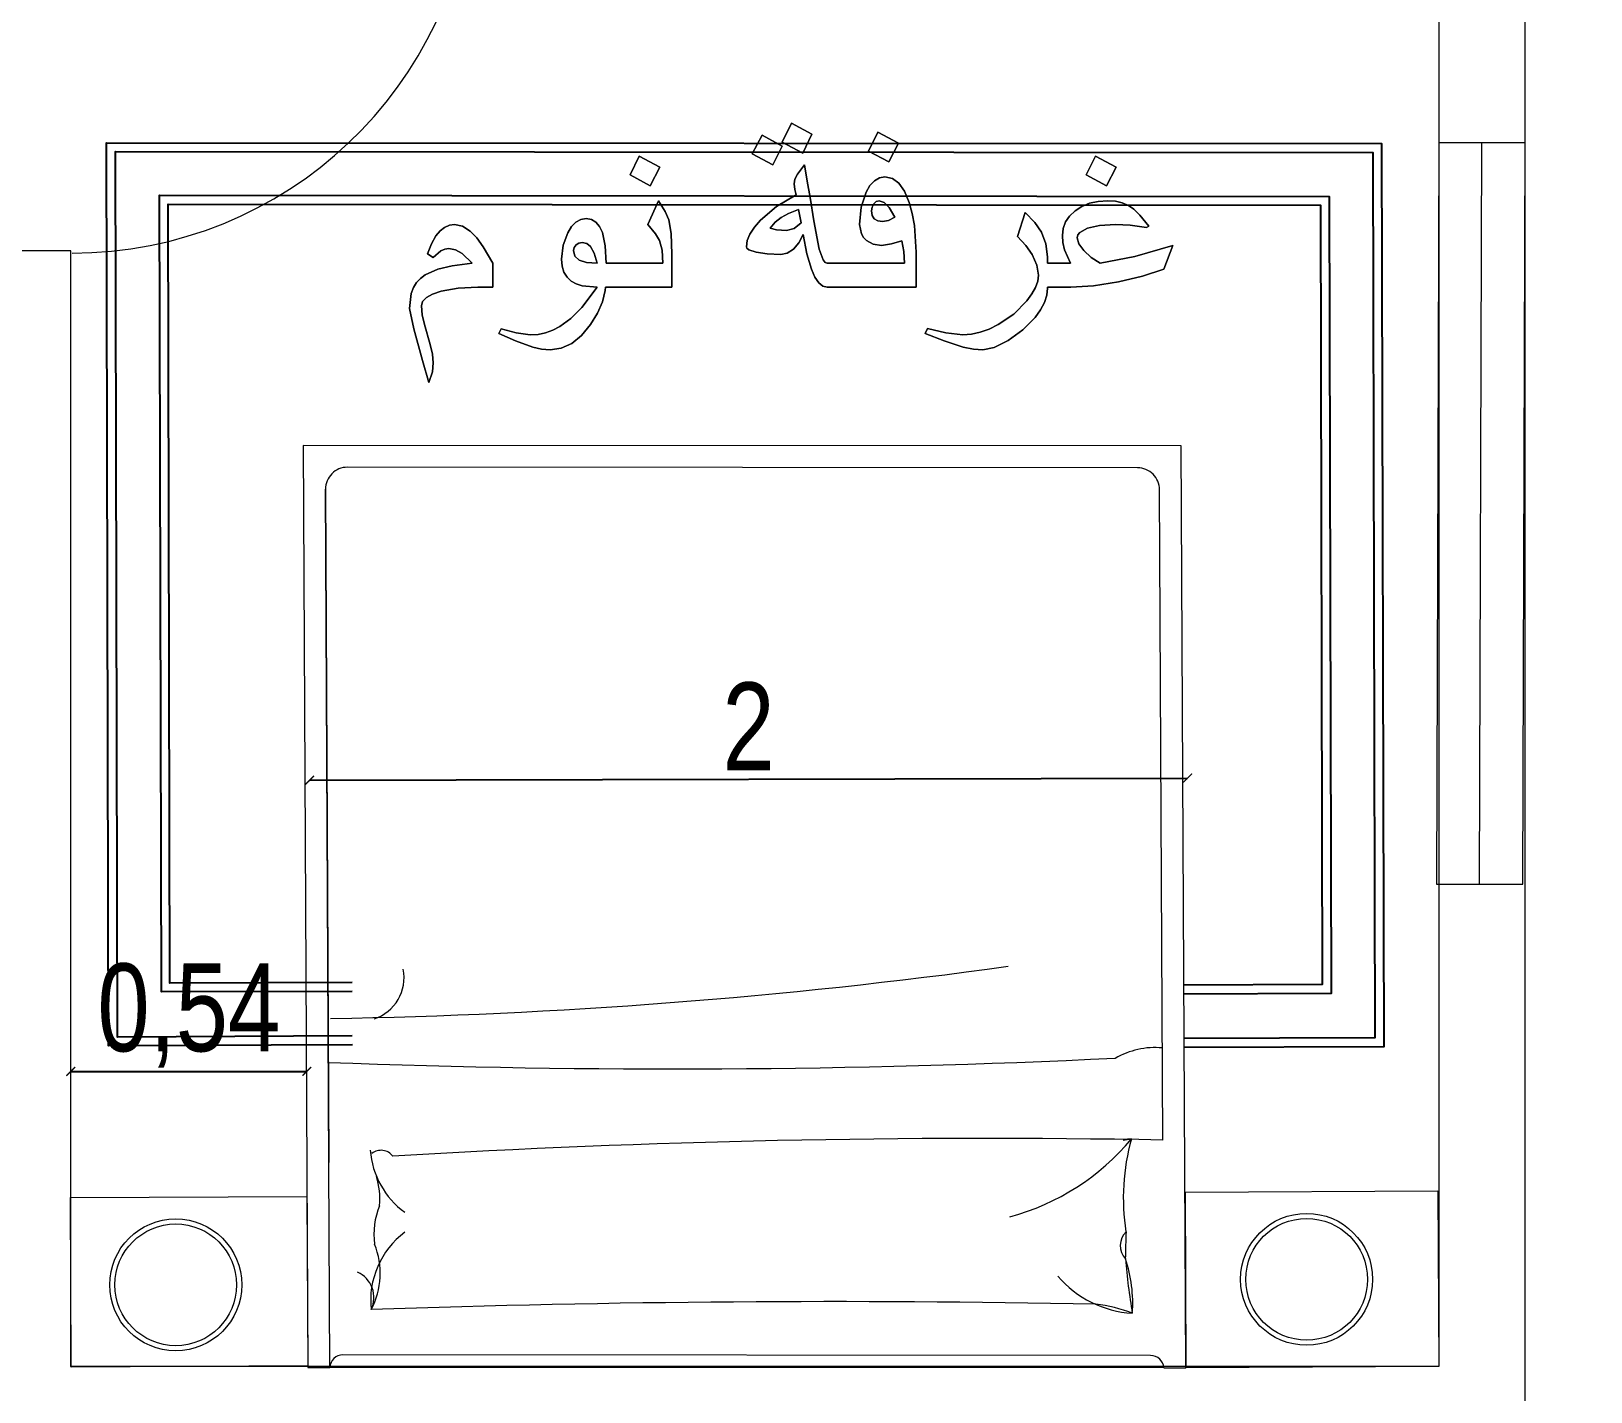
# Model space of a CAD drawing. Header units: inches. Extents: x -279 to 561, y -345 to 342.
# Drawn here: x -232.969 to -229.417, y -71.651 to -68.552 of the extents above; entities that cross this region are included whole.
import ezdxf

# ---------------------------------------------------------------- set-up
doc = ezdxf.new("R2010")
doc.units = ezdxf.units.IN
doc.header["$LTSCALE"] = 0.5
doc.header["$MEASUREMENT"] = 0
for name, color, linetype in [('0.dimins', 6, 'Continuous'), ('NFURN', 245, 'Continuous'), ('PDF2_A-DOOR', 7, 'Continuous'), ('PDF2_A-WALL', 7, 'Continuous'), ('PDF_A-WALL', 7, 'Continuous'), ('WAL', 7, 'Continuous')]:
    doc.layers.add(name, color=color, linetype=linetype)
doc.layers.add('es.writing', color=144, linetype='Continuous', lineweight=9)
doc.layers.add('reee', color=7, linetype='Continuous', lineweight=9, true_color=0x594d64)
doc.styles.add('ROM', font='AGENCYR.TTF', dxfattribs={"width": 0.8})
doc.dimstyles.new('Copy(9) of ISO-25', dxfattribs={"dimtxt": 0.2, "dimasz": 0.02, "dimexe": 0.05, "dimexo": 0.05, "dimgap": 0.02, "dimtad": 1, "dimtxsty": 'ROM', "dimblk": 'ARCHTICK', "dimcen": 0.03, "dimse1": 1, "dimse2": 1, "dimclrd": 248, "dimclrt": 248, "dimadec": 0, "dimazin": 0, "dimtfac": 1, "dimtmove": 0, "dimatfit": 3, "dimldrblk": 'DOT', "dimfxl": 1, "dimarcsym": 0})

# ---------------------------------------------------------------- blocks, each defined once
blk = doc.blocks.new('45654645')
at = {"layer": 'es.writing', "color": 250, "lineweight": 5}
for p, q in [((169.3953, 7.2432), (171.3953, 7.248)), ((169.3897, 5.3437), (169.3953, 7.2432)), ((169.4179, 5.3737), (169.4237, 7.2132)), ((169.3954, 7.1947), (169.3954, 7.1947))]:
    blk.add_line(p, q, dxfattribs=at)
at = {"layer": 'es.writing', "color": 251, "lineweight": 5}
blk.add_lwpolyline([(169.3897, 5.3437), (169.3898, 5.2937), (171.4898, 5.2988), (171.4952, 7.2983), (169.3952, 7.2932), (169.3953, 7.2432)], dxfattribs=at)
at = {"layer": 'es.writing', "color": 250, "lineweight": 5}
for points in [[(169.9085, 5.3449), (171.3897, 5.3485, 0.414214), (171.4396, 5.3986), (171.4454, 7.1981, 0.414214), (171.3953, 7.248), (169.8621, 7.2443)], [(170.1183, 5.3454, 0.158016), (170.0945, 5.4527, -0.021768), (170.0892, 7.2448, -0.039296)]]:
    blk.add_lwpolyline(points, format="xyb", dxfattribs=at)
for centre, radius, start, end in [((169.3936, 7.2131), 0.0301, 0.2117, 86.7092), ((183.0035, 7.4176), 12.8147, 180.79532, 187.72088), ((169.5543, 7.2058), 0.0635, 244.2131, 335.4877), ((169.547, 6.9554), 0.1943, 36.7102, 96.0291), ((139.2512, 6.1752), 30.2911, 358.71999, 1.84161), ((169.6098, 7.3045), 0.1767, 241.9128, 291.8374), ((169.698, 6.9739), 0.1681, 67.1561, 97.6759), ((169.9045, 6.9562), 0.1943, 94.4573, 143.568), ((169.8563, 7.1252), 0.0331, 306.2928, 38.5394), ((170.2824, 7.1701), 0.0982, 197.5764, 281.4777), ((169.7781, 7.3116), 0.1834, 265.3624, 286.3692), ((147.3334, 5.8033), 22.5797, 358.8367, 3.2884), ((170.2593, 5.8329), 0.5429, 194.9069, 230.1381), ((169.7584, 5.3986), 0.245, 130.558, 176.1262), ((169.2413, 5.5272), 0.2948, 337.657, 354.4061), ((169.6681, 5.3977), 0.0446, 44.6127, 132.3105), ((169.7761, 4.9394), 0.4956, 74.1635, 98.8462), ((171.6779, 5.6838), 1.7868, 187.9977, 188.6154), ((169.667, 5.3984), 0.245, 4.1521, 8.4808), ((169.5385, 5.7227), 0.3085, 265.444, 288.8333), ((169.7792, 3.8004), 1.6364, 94.949, 99.3283), ((169.598, 3.0694), 2.3618, 87.5297, 89.0268), ((169.3878, 5.3737), 0.0301, 273.5691, 0.0666)]:
    blk.add_arc(centre, radius, start, end, dxfattribs=at)
blk = doc.blocks.new('_ArchTick')
at = {"color": 0, "linetype": 'ByBlock', "const_width": 0.15}
blk.add_lwpolyline([(-0.5, -0.5), (0.5, 0.5)], dxfattribs=at)
blk = doc.blocks.new('*D100')
at = {"layer": '0.dimins', "color": 248, "lineweight": -2, "transparency": 16777216}
blk.add_line((-232.3347, -70.2579), (-230.3352, -70.2531), dxfattribs=at)
at = {"layer": 'Defpoints', "color": 0, "transparency": 16777216}
for p in [(-230.3352, -70.2531), (-232.334, -70.5456), (-230.3344, -70.5641)]:
    blk.add_point(p, dxfattribs=at)
at = {"layer": '0.dimins', "color": 248, "lineweight": -2, "transparency": 16777216, "xscale": 0.02, "yscale": 0.02, "zscale": 0.02}
for p, rotation in [((-232.3347, -70.2579), 180.1391476878145), ((-230.3352, -70.2531), 0.1391476878145193)]:
    blk.add_blockref('_ArchTick', p, dxfattribs=dict(at, rotation=rotation))
at = {"layer": '0.dimins', "color": 248, "transparency": 16777216, "insert": (-231.3352, -70.1355), "char_height": 0.2, "attachment_point": 5, "rotation": 0.1391, "style": 'ROM'}
blk.add_mtext('2', dxfattribs=at)
blk = doc.blocks.new('_DOT')
at = {"color": 0, "linetype": 'ByBlock'}
blk.add_line((-0.5, 0), (-1, 0), dxfattribs=at)
at = {"color": 0, "linetype": 'ByBlock', "const_width": 0.5}
blk.add_lwpolyline([(-0.25, 0, 1), (0.25, 0, 1)], format="xyb", close=True, dxfattribs=at)
blk = doc.blocks.new('*D297')
at = {"layer": 'Defpoints', "color": 0, "transparency": 16777216}
for p in [(-232.3411, -70.9212), (-232.8787, -71.1509), (-232.3411, -71.1483)]:
    blk.add_point(p, dxfattribs=at)
at = {"layer": 'WAL', "color": 248, "lineweight": -2, "transparency": 16777216}
blk.add_line((-232.8787, -70.9212), (-232.3411, -70.9212), dxfattribs=at)
at = {"layer": 'WAL', "color": 248, "lineweight": -2, "transparency": 16777216, "xscale": 0.02, "yscale": 0.02, "zscale": 0.02, "rotation": 180}
blk.add_blockref('_ArchTick', (-232.8787, -70.9212), dxfattribs=at)
at = {"layer": 'WAL', "color": 248, "lineweight": -2, "transparency": 16777216, "xscale": 0.02, "yscale": 0.02, "zscale": 0.02}
blk.add_blockref('_ArchTick', (-232.3411, -70.9212), dxfattribs=at)
at = {"layer": 'WAL', "color": 248, "transparency": 16777216, "insert": (-232.6099, -70.7941), "char_height": 0.2, "attachment_point": 5, "style": 'ROM'}
blk.add_mtext('0,54', dxfattribs=at)
blk = doc.blocks.new('ert')
at = {"layer": 'PDF_A-WALL', "lineweight": 9}
for p, q in [((-167.6435, -156.5099), (-167.7434, -156.5374)), ((-167.7434, -156.5374), (-167.6435, -156.5099)), ((-167.5792, -156.4959), (-167.6435, -156.5099)), ((-167.6435, -156.5099), (-167.5792, -156.4959)), ((-167.5318, -156.5014), (-167.5792, -156.4959)), ((-167.5792, -156.4959), (-167.5318, -156.5014)), ((-167.5128, -156.5082), (-167.5318, -156.5014)), ((-167.5318, -156.5014), (-167.5128, -156.5082)), ((-167.497, -156.5178), (-167.5128, -156.5082)), ((-167.5128, -156.5082), (-167.497, -156.5178)), ((-167.4836, -156.5303), (-167.497, -156.5178)), ((-167.497, -156.5178), (-167.4836, -156.5303)), ((-167.7434, -156.5374), (-167.8128, -156.5571)), ((-167.8128, -156.5571), (-167.7434, -156.5374)), ((-167.8128, -156.5571), (-167.7792, -156.5682)), ((-167.7792, -156.5682), (-167.8128, -156.5571)), ((-167.7792, -156.5682), (-167.7506, -156.5712)), ((-167.7506, -156.5712), (-167.7792, -156.5682)), ((-167.7506, -156.5712), (-167.7227, -156.5688)), ((-167.7227, -156.5688), (-167.7506, -156.5712)), ((-167.7227, -156.5688), (-167.6922, -156.5616)), ((-167.6922, -156.5616), (-167.7227, -156.5688)), ((-167.6922, -156.5616), (-167.6292, -156.5428)), ((-167.6292, -156.5428), (-167.6922, -156.5616)), ((-167.6292, -156.5428), (-167.5991, -156.5359)), ((-167.5991, -156.5359), (-167.6292, -156.5428)), ((-167.5991, -156.5359), (-167.5708, -156.5336)), ((-167.5708, -156.5336), (-167.5991, -156.5359)), ((-167.5708, -156.5336), (-167.5565, -156.5375)), ((-167.5565, -156.5375), (-167.5708, -156.5336)), ((-167.5565, -156.5375), (-167.544, -156.5492)), ((-167.544, -156.5492), (-167.5565, -156.5375)), ((-167.544, -156.5492), (-167.5332, -156.5688)), ((-167.5332, -156.5688), (-167.544, -156.5492)), ((-167.5332, -156.5688), (-167.5243, -156.5963)), ((-167.5243, -156.5963), (-167.5332, -156.5688)), ((-167.472, -156.5456), (-167.4836, -156.5303)), ((-167.4836, -156.5303), (-167.472, -156.5456)), ((-167.4545, -156.5852), (-167.472, -156.5456)), ((-167.472, -156.5456), (-167.4545, -156.5852)), ((-167.4064, -156.5524), (-167.4173, -156.5712)), ((-167.4173, -156.5712), (-167.4064, -156.5524)), ((-167.4173, -156.5712), (-167.3965, -156.5948)), ((-167.3965, -156.5948), (-167.4173, -156.5712)), ((-167.3741, -156.5651), (-167.4064, -156.5524)), ((-167.4064, -156.5524), (-167.3741, -156.5651)), ((-167.349, -156.5793), (-167.3741, -156.5651)), ((-167.3741, -156.5651), (-167.349, -156.5793)), ((-167.5243, -156.5963), (-167.5147, -156.65)), ((-167.5147, -156.65), (-167.5243, -156.5963)), ((-167.4445, -156.6303), (-167.4545, -156.5852)), ((-167.4545, -156.5852), (-167.4445, -156.6303)), ((-167.3965, -156.5948), (-167.3909, -156.6072)), ((-167.3909, -156.6072), (-167.3965, -156.5948)), ((-167.389, -156.6202), (-167.3931, -156.6413)), ((-167.3931, -156.6413), (-167.389, -156.6202)), ((-167.3909, -156.6072), (-167.389, -156.6202)), ((-167.389, -156.6202), (-167.3909, -156.6072)), ((-167.3336, -156.5924), (-167.349, -156.5793)), ((-167.349, -156.5793), (-167.3336, -156.5924)), ((-167.3225, -156.6066), (-167.3336, -156.5924)), ((-167.3336, -156.5924), (-167.3225, -156.6066)), ((-167.3159, -156.622), (-167.3225, -156.6066)), ((-167.3225, -156.6066), (-167.3159, -156.622)), ((-167.3137, -156.6385), (-167.3159, -156.622)), ((-167.3159, -156.622), (-167.3137, -156.6385)), ((-167.5147, -156.65), (-167.5115, -156.7121)), ((-167.5115, -156.7121), (-167.5147, -156.65)), ((-167.4361, -156.6937), (-167.4445, -156.6303)), ((-167.4445, -156.6303), (-167.4361, -156.6937)), ((-167.4052, -156.662), (-167.4361, -156.6937)), ((-167.4361, -156.6937), (-167.4052, -156.662)), ((-167.3931, -156.6413), (-167.4052, -156.662)), ((-167.4052, -156.662), (-167.3931, -156.6413)), ((-167.335, -156.6878), (-167.319, -156.6632)), ((-167.319, -156.6632), (-167.335, -156.6878)), ((-167.319, -156.6632), (-167.3137, -156.6385)), ((-167.3137, -156.6385), (-167.319, -156.6632)), ((-167.5115, -156.7121), (-167.5115, -156.7596)), ((-167.5115, -156.7596), (-167.5115, -156.7121)), ((-167.3842, -156.729), (-167.3561, -156.7082)), ((-167.3561, -156.7082), (-167.3842, -156.729)), ((-167.3561, -156.7082), (-167.335, -156.6878)), ((-167.335, -156.6878), (-167.3561, -156.7082)), ((-167.5115, -156.7596), (-167.4361, -156.7596)), ((-167.4361, -156.7596), (-167.5115, -156.7596)), ((-167.4361, -156.7596), (-167.3842, -156.729)), ((-167.3842, -156.729), (-167.4361, -156.7596)), ((-167.6574, -156.7784), (-167.6813, -156.8313)), ((-167.6813, -156.8313), (-167.6574, -156.7784)), ((-167.6429, -156.7853), (-167.6574, -156.7784)), ((-167.6574, -156.7784), (-167.6429, -156.7853)), ((-167.6555, -156.8329), (-167.6429, -156.7853)), ((-167.6429, -156.7853), (-167.6555, -156.8329)), ((-167.6813, -156.8313), (-167.7013, -156.8853)), ((-167.7013, -156.8853), (-167.6813, -156.8313)), ((-167.6622, -156.8776), (-167.6555, -156.8329)), ((-167.6555, -156.8329), (-167.6622, -156.8776)), ((-167.7073, -156.9133), (-167.7092, -156.9404)), ((-167.7092, -156.9404), (-167.7073, -156.9133)), ((-167.7013, -156.8853), (-167.7073, -156.9133)), ((-167.7073, -156.9133), (-167.7013, -156.8853)), ((-167.6605, -156.9019), (-167.6622, -156.8776)), ((-167.6622, -156.8776), (-167.6605, -156.9019)), ((-167.6556, -156.9256), (-167.6605, -156.9019)), ((-167.6605, -156.9019), (-167.6556, -156.9256)), ((-167.7092, -156.9404), (-167.7043, -156.9755)), ((-167.7043, -156.9755), (-167.7092, -156.9404)), ((-167.6474, -156.9487), (-167.6556, -156.9256)), ((-167.6556, -156.9256), (-167.6474, -156.9487)), ((-167.636, -156.9711), (-167.6474, -156.9487)), ((-167.6474, -156.9487), (-167.636, -156.9711)), ((-167.7043, -156.9755), (-167.6893, -157.0084)), ((-167.6893, -157.0084), (-167.7043, -156.9755)), ((-167.6893, -157.0084), (-167.6644, -157.0392)), ((-167.6644, -157.0392), (-167.6893, -157.0084)), ((-167.6107, -157.0055), (-167.636, -156.9711)), ((-167.636, -156.9711), (-167.6107, -157.0055)), ((-167.5761, -157.0399), (-167.6107, -157.0055)), ((-167.6107, -157.0055), (-167.5761, -157.0399)), ((-167.4928, -157.0071), (-167.501, -157.0224)), ((-167.501, -157.0224), (-167.4928, -157.0071)), ((-167.4804, -156.9936), (-167.4928, -157.0071)), ((-167.4928, -157.0071), (-167.4804, -156.9936)), ((-167.4646, -156.9839), (-167.4804, -156.9936)), ((-167.4804, -156.9936), (-167.4646, -156.9839)), ((-167.4453, -156.9781), (-167.4646, -156.9839)), ((-167.4646, -156.9839), (-167.4453, -156.9781)), ((-167.4226, -156.9762), (-167.4453, -156.9781)), ((-167.4453, -156.9781), (-167.4226, -156.9762)), ((-167.426, -157.0315), (-167.4134, -157.0183)), ((-167.4134, -157.0183), (-167.426, -157.0315)), ((-167.3793, -156.9811), (-167.4226, -156.9762)), ((-167.4226, -156.9762), (-167.3793, -156.9811)), ((-167.4134, -157.0183), (-167.3961, -157.0139)), ((-167.3961, -157.0139), (-167.4134, -157.0183)), ((-167.3961, -157.0139), (-167.3859, -157.0159)), ((-167.3859, -157.0159), (-167.3961, -157.0139)), ((-167.3859, -157.0159), (-167.3776, -157.0221)), ((-167.3776, -157.0221), (-167.3859, -157.0159)), ((-167.3393, -156.9959), (-167.3793, -156.9811)), ((-167.3793, -156.9811), (-167.3393, -156.9959)), ((-167.3199, -157.0081), (-167.3393, -156.9959)), ((-167.3393, -156.9959), (-167.3199, -157.0081)), ((-167.306, -157.0219), (-167.3199, -157.0081)), ((-167.3199, -157.0081), (-167.306, -157.0219)), ((-167.6644, -157.0392), (-167.6295, -157.0679)), ((-167.6295, -157.0679), (-167.6644, -157.0392)), ((-167.6295, -157.0679), (-167.5937, -157.0896)), ((-167.5937, -157.0896), (-167.6295, -157.0679)), ((-167.5115, -157.0892), (-167.5761, -157.0399)), ((-167.5761, -157.0399), (-167.5115, -157.0892)), ((-167.5068, -157.0412), (-167.5115, -157.0892)), ((-167.5115, -157.0892), (-167.5068, -157.0412)), ((-167.501, -157.0224), (-167.5068, -157.0412)), ((-167.5068, -157.0412), (-167.501, -157.0224)), ((-167.4361, -157.0892), (-167.4336, -157.0548)), ((-167.4336, -157.0548), (-167.4361, -157.0892)), ((-167.4336, -157.0548), (-167.426, -157.0315)), ((-167.426, -157.0315), (-167.4336, -157.0548)), ((-167.383, -157.068), (-167.4036, -157.0795)), ((-167.4036, -157.0795), (-167.383, -157.068)), ((-167.3734, -157.056), (-167.383, -157.068)), ((-167.383, -157.068), (-167.3734, -157.056)), ((-167.3776, -157.0221), (-167.372, -157.0311)), ((-167.372, -157.0311), (-167.3776, -157.0221)), ((-167.3702, -157.0415), (-167.3734, -157.056)), ((-167.3734, -157.056), (-167.3702, -157.0415)), ((-167.372, -157.0311), (-167.3702, -157.0415)), ((-167.3702, -157.0415), (-167.372, -157.0311)), ((-167.2976, -157.0372), (-167.306, -157.0219)), ((-167.306, -157.0219), (-167.2976, -157.0372)), ((-167.2949, -157.054), (-167.2976, -157.0372)), ((-167.2976, -157.0372), (-167.2949, -157.054)), ((-167.2976, -157.0706), (-167.2949, -157.054)), ((-167.2949, -157.054), (-167.2976, -157.0706)), ((-167.5937, -157.0896), (-167.5577, -157.1051)), ((-167.5577, -157.1051), (-167.5937, -157.0896)), ((-167.5577, -157.1051), (-167.5217, -157.1144)), ((-167.5217, -157.1144), (-167.5577, -157.1051)), ((-167.5217, -157.1144), (-167.5115, -157.1153)), ((-167.5115, -157.1153), (-167.5217, -157.1144)), ((-167.5115, -157.1153), (-167.5115, -157.3247)), ((-167.5115, -157.3247), (-167.5115, -157.1153)), ((-167.4036, -157.0795), (-167.4361, -157.0892)), ((-167.4361, -157.0892), (-167.4036, -157.0795)), ((-167.4361, -157.1175), (-167.3806, -157.1144)), ((-167.3806, -157.1144), (-167.4361, -157.1175)), ((-167.4361, -157.2964), (-167.4361, -157.1175)), ((-167.4361, -157.1175), (-167.4361, -157.2964)), ((-167.3806, -157.1144), (-167.3392, -157.1053)), ((-167.3392, -157.1053), (-167.3806, -157.1144)), ((-167.3392, -157.1053), (-167.3198, -157.0962)), ((-167.3198, -157.0962), (-167.3392, -157.1053)), ((-167.3198, -157.0962), (-167.3059, -157.0847)), ((-167.3059, -157.0847), (-167.3198, -157.0962)), ((-167.3059, -157.0847), (-167.2976, -157.0706)), ((-167.2976, -157.0706), (-167.3059, -157.0847)), ((-167.1568, -157.1928), (-167.1913, -157.2564)), ((-167.1913, -157.2564), (-167.1568, -157.1928)), ((-167.0971, -157.2218), (-167.1568, -157.1928)), ((-167.1568, -157.1928), (-167.0971, -157.2218)), ((-167.3137, -157.2493), (-167.3425, -157.2729)), ((-167.3425, -157.2729), (-167.3137, -157.2493)), ((-167.2384, -157.2823), (-167.3137, -157.2493)), ((-167.3137, -157.2493), (-167.2384, -157.2823)), ((-167.1913, -157.2564), (-167.132, -157.287)), ((-167.132, -157.287), (-167.1913, -157.2564)), ((-167.132, -157.287), (-167.0971, -157.2218)), ((-167.0971, -157.2218), (-167.132, -157.287)), ((-167.3942, -157.2937), (-167.4361, -157.2964)), ((-167.4361, -157.2964), (-167.3942, -157.2937)), ((-167.3636, -157.2857), (-167.3942, -157.2937)), ((-167.3942, -157.2937), (-167.3636, -157.2857)), ((-167.3425, -157.2729), (-167.3636, -157.2857)), ((-167.3636, -157.2857), (-167.3425, -157.2729)), ((-167.2988, -157.315), (-167.2728, -157.3035)), ((-167.2728, -157.3035), (-167.2988, -157.315)), ((-167.2728, -157.3035), (-167.2384, -157.2823)), ((-167.2384, -157.2823), (-167.2728, -157.3035)), ((-167.5115, -157.3247), (-167.4076, -157.3247)), ((-167.4076, -157.3247), (-167.5115, -157.3247)), ((-167.4076, -157.3247), (-167.3424, -157.3222)), ((-167.3424, -157.3222), (-167.4076, -157.3247)), ((-167.3424, -157.3222), (-167.2988, -157.315)), ((-167.2988, -157.315), (-167.3424, -157.3222)), ((-167.3837, -157.5601), (-167.3887, -157.5621)), ((-167.3887, -157.5621), (-167.3837, -157.5601)), ((-167.3643, -157.5629), (-167.3837, -157.5601)), ((-167.3837, -157.5601), (-167.3643, -157.5629)), ((-167.401, -157.5912), (-167.4062, -157.6263)), ((-167.4062, -157.6263), (-167.401, -157.5912)), ((-167.3933, -157.5679), (-167.401, -157.5912)), ((-167.401, -157.5912), (-167.3933, -157.5679)), ((-167.3887, -157.5621), (-167.3933, -157.5679)), ((-167.3933, -157.5679), (-167.3887, -157.5621)), ((-167.3438, -157.5713), (-167.3643, -157.5629)), ((-167.3643, -157.5629), (-167.3438, -157.5713)), ((-167.3223, -157.5854), (-167.3438, -157.5713)), ((-167.3438, -157.5713), (-167.3223, -157.5854)), ((-167.2998, -157.6051), (-167.3223, -157.5854)), ((-167.3223, -157.5854), (-167.2998, -157.6051)), ((-167.2567, -157.6557), (-167.2998, -157.6051)), ((-167.2998, -157.6051), (-167.2567, -157.6557)), ((-167.0903, -157.5789), (-167.1253, -157.6437)), ((-167.1253, -157.6437), (-167.0903, -157.5789)), ((-167.0312, -157.6096), (-167.0903, -157.5789)), ((-167.0903, -157.5789), (-167.0312, -157.6096)), ((-167.0665, -157.6731), (-167.0312, -157.6096)), ((-167.0312, -157.6096), (-167.0665, -157.6731)), ((-167.4062, -157.6263), (-167.4079, -157.6691)), ((-167.4079, -157.6691), (-167.4062, -157.6263)), ((-167.3325, -157.6871), (-167.3306, -157.6555)), ((-167.3306, -157.6555), (-167.3325, -157.6871)), ((-167.3306, -157.6555), (-167.3253, -157.6355)), ((-167.3253, -157.6355), (-167.3306, -157.6555)), ((-167.3253, -157.6355), (-167.3063, -157.6509)), ((-167.3063, -157.6509), (-167.3253, -157.6355)), ((-167.3063, -157.6509), (-167.2914, -157.6696)), ((-167.2914, -157.6696), (-167.3063, -157.6509)), ((-167.2195, -157.7176), (-167.2567, -157.6557)), ((-167.2567, -157.6557), (-167.2195, -157.7176)), ((-167.1253, -157.6437), (-167.0665, -157.6731)), ((-167.0665, -157.6731), (-167.1253, -157.6437)), ((-167.4079, -157.6691), (-167.4038, -157.6894)), ((-167.4038, -157.6894), (-167.4079, -157.6691)), ((-167.4038, -157.6894), (-167.3915, -157.7087)), ((-167.3915, -157.7087), (-167.4038, -157.6894)), ((-167.3915, -157.7087), (-167.3717, -157.7258)), ((-167.3717, -157.7258), (-167.3915, -157.7087)), ((-167.3265, -157.711), (-167.3325, -157.6871)), ((-167.3325, -157.6871), (-167.3265, -157.711)), ((-167.2914, -157.6696), (-167.2788, -157.6936)), ((-167.2788, -157.6936), (-167.2914, -157.6696)), ((-167.2788, -157.6936), (-167.2666, -157.7252)), ((-167.2666, -157.7252), (-167.2788, -157.6936)), ((-167.0531, -157.6731), (-167.0877, -157.738)), ((-167.0877, -157.738), (-167.0531, -157.6731)), ((-166.9935, -157.7031), (-167.0531, -157.6731)), ((-167.0531, -157.6731), (-166.9935, -157.7031)), ((-167.0281, -157.7673), (-166.9935, -157.7031)), ((-166.9935, -157.7031), (-167.0281, -157.7673)), ((-167.4061, -157.7509), (-167.4547, -157.7654)), ((-167.4547, -157.7654), (-167.4061, -157.7509)), ((-167.3453, -157.7396), (-167.4061, -157.7509)), ((-167.4061, -157.7509), (-167.3453, -157.7396)), ((-167.3717, -157.7258), (-167.3453, -157.7396)), ((-167.3453, -157.7396), (-167.3717, -157.7258)), ((-167.3084, -157.7337), (-167.3265, -157.711)), ((-167.3265, -157.711), (-167.3084, -157.7337)), ((-167.2666, -157.7252), (-167.3084, -157.7337)), ((-167.3084, -157.7337), (-167.2666, -157.7252)), ((-167.2281, -157.7613), (-167.1767, -157.7517)), ((-167.1767, -157.7517), (-167.2281, -157.7613)), ((-167.2024, -157.7137), (-167.2195, -157.7176)), ((-167.2195, -157.7176), (-167.2024, -157.7137)), ((-167.1851, -157.7108), (-167.2024, -157.7137)), ((-167.2024, -157.7137), (-167.1851, -157.7108)), ((-167.1704, -157.7134), (-167.1851, -157.7108)), ((-167.1851, -157.7108), (-167.1704, -157.7134)), ((-167.1767, -157.7517), (-167.1253, -157.7438)), ((-167.1253, -157.7438), (-167.1767, -157.7517)), ((-167.154, -157.7212), (-167.1704, -157.7134)), ((-167.1704, -157.7134), (-167.154, -157.7212)), ((-167.1253, -157.7438), (-167.154, -157.7212)), ((-167.154, -157.7212), (-167.1253, -157.7438)), ((-167.0877, -157.738), (-167.0281, -157.7673)), ((-167.0281, -157.7673), (-167.0877, -157.738)), ((-167.5079, -157.8013), (-167.5115, -157.815)), ((-167.5115, -157.815), (-167.5079, -157.8013)), ((-167.4973, -157.7885), (-167.5079, -157.8013)), ((-167.5079, -157.8013), (-167.4973, -157.7885)), ((-167.4795, -157.7765), (-167.4973, -157.7885)), ((-167.4973, -157.7885), (-167.4795, -157.7765)), ((-167.4547, -157.7654), (-167.4795, -157.7765)), ((-167.4795, -157.7765), (-167.4547, -157.7654)), ((-167.4333, -157.8089), (-167.425, -157.8027)), ((-167.425, -157.8027), (-167.4333, -157.8089)), ((-167.425, -157.8027), (-167.3915, -157.7904)), ((-167.3915, -157.7904), (-167.425, -157.8027)), ((-167.3915, -157.7904), (-167.3018, -157.7729)), ((-167.3018, -157.7729), (-167.3915, -157.7904)), ((-167.3018, -157.7729), (-167.2281, -157.7613)), ((-167.2281, -157.7613), (-167.3018, -157.7729)), ((-167.5115, -157.815), (-167.5115, -157.8426)), ((-167.5115, -157.8426), (-167.5115, -157.815)), ((-167.5115, -157.8426), (-167.5115, -157.8709)), ((-167.5115, -157.8709), (-167.5115, -157.8426)), ((-167.4361, -157.8153), (-167.4333, -157.8089)), ((-167.4333, -157.8089), (-167.4361, -157.8153)), ((-167.4361, -157.8426), (-167.4361, -157.8153)), ((-167.4361, -157.8153), (-167.4361, -157.8426)), ((-167.4361, -157.8709), (-167.4361, -157.8426)), ((-167.4361, -157.8426), (-167.4361, -157.8709)), ((-167.5115, -157.8709), (-167.5115, -158.0969)), ((-167.5115, -158.0969), (-167.5115, -157.8709)), ((-167.4361, -158.0593), (-167.4361, -157.8709)), ((-167.4361, -157.8709), (-167.4361, -158.0593)), ((-167.3642, -157.9392), (-167.3758, -157.9603)), ((-167.3758, -157.9603), (-167.3642, -157.9392)), ((-167.3544, -157.9299), (-167.3642, -157.9392)), ((-167.3642, -157.9392), (-167.3544, -157.9299)), ((-167.3426, -157.9233), (-167.3544, -157.9299)), ((-167.3544, -157.9299), (-167.3426, -157.9233)), ((-167.3134, -157.918), (-167.3426, -157.9233)), ((-167.3426, -157.9233), (-167.3134, -157.918)), ((-167.2588, -157.9231), (-167.3134, -157.918)), ((-167.3134, -157.918), (-167.2588, -157.9231)), ((-167.2116, -157.9383), (-167.2588, -157.9231)), ((-167.2588, -157.9231), (-167.2116, -157.9383)), ((-167.1903, -157.9506), (-167.2116, -157.9383)), ((-167.2116, -157.9383), (-167.1903, -157.9506)), ((-167.1751, -157.9647), (-167.1903, -157.9506)), ((-167.1903, -157.9506), (-167.1751, -157.9647)), ((-167.0815, -157.9462), (-167.1159, -158.0098)), ((-167.1159, -158.0098), (-167.0815, -157.9462)), ((-167.0217, -157.9752), (-167.0815, -157.9462)), ((-167.0815, -157.9462), (-167.0217, -157.9752)), ((-167.3758, -157.9603), (-167.3796, -157.9867)), ((-167.3796, -157.9867), (-167.3758, -157.9603)), ((-167.3796, -157.9867), (-167.3746, -158.0191)), ((-167.3746, -158.0191), (-167.3796, -157.9867)), ((-167.3043, -157.9901), (-167.3022, -157.975)), ((-167.3022, -157.975), (-167.3043, -157.9901)), ((-167.3005, -158.0092), (-167.3043, -157.9901)), ((-167.3043, -157.9901), (-167.3005, -158.0092)), ((-167.3022, -157.975), (-167.2958, -157.9643)), ((-167.2958, -157.9643), (-167.3022, -157.975)), ((-167.2958, -157.9643), (-167.2852, -157.9578)), ((-167.2852, -157.9578), (-167.2958, -157.9643)), ((-167.2852, -157.9578), (-167.2704, -157.9557)), ((-167.2704, -157.9557), (-167.2852, -157.9578)), ((-167.2704, -157.9557), (-167.2582, -157.9574)), ((-167.2582, -157.9574), (-167.2704, -157.9557)), ((-167.2436, -157.9952), (-167.2595, -158.0111)), ((-167.2595, -158.0111), (-167.2436, -157.9952)), ((-167.2582, -157.9574), (-167.2478, -157.9625)), ((-167.2478, -157.9625), (-167.2582, -157.9574)), ((-167.2478, -157.9625), (-167.2407, -157.9703)), ((-167.2407, -157.9703), (-167.2478, -157.9625)), ((-167.2384, -157.9799), (-167.2436, -157.9952)), ((-167.2436, -157.9952), (-167.2384, -157.9799)), ((-167.2407, -157.9703), (-167.2384, -157.9799)), ((-167.2384, -157.9799), (-167.2407, -157.9703)), ((-167.166, -157.9804), (-167.1751, -157.9647)), ((-167.1751, -157.9647), (-167.166, -157.9804)), ((-167.1681, -158.0213), (-167.163, -157.9979)), ((-167.163, -157.9979), (-167.1681, -158.0213)), ((-167.163, -157.9979), (-167.166, -157.9804)), ((-167.166, -157.9804), (-167.163, -157.9979)), ((-167.0566, -158.0404), (-167.0217, -157.9752)), ((-167.0217, -157.9752), (-167.0566, -158.0404)), ((-167.3648, -158.051), (-167.3993, -158.0572)), ((-167.3993, -158.0572), (-167.3648, -158.051)), ((-167.3746, -158.0191), (-167.3648, -158.051)), ((-167.3648, -158.051), (-167.3746, -158.0191)), ((-167.2903, -158.0288), (-167.3005, -158.0092)), ((-167.3005, -158.0092), (-167.2903, -158.0288)), ((-167.2595, -158.0111), (-167.2903, -158.0288)), ((-167.2903, -158.0288), (-167.2595, -158.0111)), ((-167.2085, -158.0597), (-167.1832, -158.0419)), ((-167.1832, -158.0419), (-167.2085, -158.0597)), ((-167.1832, -158.0419), (-167.1681, -158.0213)), ((-167.1681, -158.0213), (-167.1832, -158.0419)), ((-167.1159, -158.0098), (-167.0566, -158.0404)), ((-167.0566, -158.0404), (-167.1159, -158.0098)), ((-167.5115, -158.0969), (-167.4012, -158.0969)), ((-167.4012, -158.0969), (-167.5115, -158.0969)), ((-167.3993, -158.0572), (-167.4361, -158.0593)), ((-167.4361, -158.0593), (-167.3993, -158.0572)), ((-167.4012, -158.0969), (-167.3167, -158.0913)), ((-167.3167, -158.0913), (-167.4012, -158.0969)), ((-167.3167, -158.0913), (-167.2789, -158.0843)), ((-167.2789, -158.0843), (-167.3167, -158.0913)), ((-167.2789, -158.0843), (-167.2439, -158.0746)), ((-167.2439, -158.0746), (-167.2789, -158.0843)), ((-167.2439, -158.0746), (-167.2085, -158.0597)), ((-167.2085, -158.0597), (-167.2439, -158.0746)), ((-167.6574, -158.1252), (-167.6805, -158.1848)), ((-167.6805, -158.1848), (-167.6574, -158.1252)), ((-167.6418, -158.1321), (-167.6574, -158.1252)), ((-167.6574, -158.1252), (-167.6418, -158.1321)), ((-167.6553, -158.1897), (-167.6418, -158.1321)), ((-167.6418, -158.1321), (-167.6553, -158.1897)), ((-167.6805, -158.1848), (-167.7007, -158.2455)), ((-167.7007, -158.2455), (-167.6805, -158.1848)), ((-167.6622, -158.2439), (-167.6553, -158.1897)), ((-167.6553, -158.1897), (-167.6622, -158.2439)), ((-167.7007, -158.2455), (-167.7071, -158.2778)), ((-167.7071, -158.2778), (-167.7007, -158.2455)), ((-167.6601, -158.271), (-167.6622, -158.2439)), ((-167.6622, -158.2439), (-167.6601, -158.271)), ((-167.7071, -158.2778), (-167.7092, -158.3076)), ((-167.7092, -158.3076), (-167.7071, -158.2778)), ((-167.6541, -158.2987), (-167.6601, -158.271)), ((-167.6601, -158.271), (-167.6541, -158.2987)), ((-167.6439, -158.3269), (-167.6541, -158.2987)), ((-167.6541, -158.2987), (-167.6439, -158.3269)), ((-167.7092, -158.3076), (-167.7019, -158.3431)), ((-167.7019, -158.3431), (-167.7092, -158.3076)), ((-167.7019, -158.3431), (-167.68, -158.3871)), ((-167.68, -158.3871), (-167.7019, -158.3431)), ((-167.6298, -158.3558), (-167.6439, -158.3269)), ((-167.6439, -158.3269), (-167.6298, -158.3558)), ((-167.68, -158.3871), (-167.6466, -158.4338)), ((-167.6466, -158.4338), (-167.68, -158.3871)), ((-167.5963, -158.4046), (-167.6298, -158.3558)), ((-167.6298, -158.3558), (-167.5963, -158.4046)), ((-167.6466, -158.4338), (-167.6073, -158.4722)), ((-167.6073, -158.4722), (-167.6466, -158.4338)), ((-167.555, -158.4457), (-167.5963, -158.4046)), ((-167.5963, -158.4046), (-167.555, -158.4457)), ((-167.533, -158.4621), (-167.555, -158.4457)), ((-167.555, -158.4457), (-167.533, -158.4621)), ((-167.3801, -158.4433), (-167.4082, -158.4629)), ((-167.4082, -158.4629), (-167.3801, -158.4433)), ((-167.3514, -158.4171), (-167.3801, -158.4433)), ((-167.3801, -158.4433), (-167.3514, -158.4171)), ((-167.276, -158.4407), (-167.3514, -158.4171)), ((-167.3514, -158.4171), (-167.276, -158.4407)), ((-167.3069, -158.4712), (-167.276, -158.4407)), ((-167.276, -158.4407), (-167.3069, -158.4712)), ((-167.6073, -158.4722), (-167.5835, -158.4893)), ((-167.5835, -158.4893), (-167.6073, -158.4722)), ((-167.5835, -158.4893), (-167.5601, -158.5015)), ((-167.5601, -158.5015), (-167.5835, -158.4893)), ((-167.5121, -158.4737), (-167.533, -158.4621)), ((-167.533, -158.4621), (-167.5121, -158.4737)), ((-167.4923, -158.4807), (-167.5121, -158.4737)), ((-167.5121, -158.4737), (-167.4923, -158.4807)), ((-167.4736, -158.4831), (-167.4923, -158.4807)), ((-167.4923, -158.4807), (-167.4736, -158.4831)), ((-167.4417, -158.478), (-167.4736, -158.4831)), ((-167.4736, -158.4831), (-167.4417, -158.478)), ((-167.4082, -158.4629), (-167.4417, -158.478)), ((-167.4417, -158.478), (-167.4082, -158.4629)), ((-167.3748, -158.5066), (-167.3378, -158.4925)), ((-167.3378, -158.4925), (-167.3748, -158.5066)), ((-167.3378, -158.4925), (-167.3069, -158.4712)), ((-167.3069, -158.4712), (-167.3378, -158.4925)), ((-167.5601, -158.5015), (-167.5371, -158.5089)), ((-167.5371, -158.5089), (-167.5601, -158.5015)), ((-167.5371, -158.5089), (-167.5146, -158.5113)), ((-167.5146, -158.5113), (-167.5371, -158.5089)), ((-167.5146, -158.5113), (-167.5115, -158.5113)), ((-167.5115, -158.5113), (-167.5146, -158.5113)), ((-167.5115, -158.5113), (-167.5115, -158.5852)), ((-167.5115, -158.5852), (-167.5115, -158.5113)), ((-167.4361, -158.5843), (-167.4361, -158.5113)), ((-167.4361, -158.5113), (-167.4158, -158.5113)), ((-167.4158, -158.5113), (-167.4361, -158.5113)), ((-167.4361, -158.5113), (-167.4361, -158.5843)), ((-167.4158, -158.5113), (-167.3748, -158.5066)), ((-167.3748, -158.5066), (-167.4158, -158.5113)), ((-167.5115, -158.5852), (-167.5074, -158.657)), ((-167.5074, -158.657), (-167.5115, -158.5852)), ((-167.394, -158.5655), (-167.4361, -158.5843)), ((-167.4361, -158.5843), (-167.394, -158.5655)), ((-167.3708, -158.5602), (-167.394, -158.5655)), ((-167.394, -158.5655), (-167.3708, -158.5602)), ((-167.3483, -158.5584), (-167.3708, -158.5602)), ((-167.3708, -158.5602), (-167.3483, -158.5584)), ((-167.3259, -158.5609), (-167.3483, -158.5584)), ((-167.3483, -158.5584), (-167.3259, -158.5609)), ((-167.3054, -158.5684), (-167.3259, -158.5609)), ((-167.3259, -158.5609), (-167.3054, -158.5684)), ((-167.2867, -158.581), (-167.3054, -158.5684)), ((-167.3054, -158.5684), (-167.2867, -158.581)), ((-167.27, -158.5986), (-167.2867, -158.581)), ((-167.2867, -158.581), (-167.27, -158.5986)), ((-167.4173, -158.649), (-167.396, -158.6258)), ((-167.396, -158.6258), (-167.4173, -158.649)), ((-167.396, -158.6258), (-167.3745, -158.6106)), ((-167.3745, -158.6106), (-167.396, -158.6258)), ((-167.3745, -158.6106), (-167.3552, -158.6055)), ((-167.3552, -158.6055), (-167.3745, -158.6106)), ((-167.3552, -158.6055), (-167.3463, -158.6075)), ((-167.3463, -158.6075), (-167.3552, -158.6055)), ((-167.3463, -158.6075), (-167.3383, -158.6135)), ((-167.3383, -158.6135), (-167.3463, -158.6075)), ((-167.3383, -158.6135), (-167.3251, -158.6376)), ((-167.3251, -158.6376), (-167.3383, -158.6135)), ((-167.3251, -158.6376), (-167.3165, -158.6759)), ((-167.3165, -158.6759), (-167.3251, -158.6376)), ((-167.2561, -158.6201), (-167.27, -158.5986)), ((-167.27, -158.5986), (-167.2561, -158.6201)), ((-167.2463, -158.6445), (-167.2561, -158.6201)), ((-167.2561, -158.6201), (-167.2463, -158.6445)), ((-167.2403, -158.6717), (-167.2463, -158.6445)), ((-167.2463, -158.6445), (-167.2403, -158.6717)), ((-167.1568, -158.6337), (-167.1913, -158.6973)), ((-167.1913, -158.6973), (-167.1568, -158.6337)), ((-167.0971, -158.6627), (-167.1568, -158.6337)), ((-167.1568, -158.6337), (-167.0971, -158.6627)), ((-167.5074, -158.657), (-167.4951, -158.7352)), ((-167.4951, -158.7352), (-167.5074, -158.657)), ((-167.4361, -158.678), (-167.4173, -158.649)), ((-167.4173, -158.649), (-167.4361, -158.678)), ((-167.4147, -158.7874), (-167.4361, -158.678)), ((-167.4361, -158.678), (-167.4147, -158.7874)), ((-167.3165, -158.6759), (-167.3137, -158.7263)), ((-167.3137, -158.7263), (-167.3165, -158.6759)), ((-167.2384, -158.7019), (-167.2403, -158.6717)), ((-167.2403, -158.6717), (-167.2384, -158.7019)), ((-167.132, -158.7279), (-167.0971, -158.6627)), ((-167.0971, -158.6627), (-167.132, -158.7279)), ((-167.4951, -158.7352), (-167.4769, -158.8118)), ((-167.4769, -158.8118), (-167.4951, -158.7352)), ((-167.3137, -158.7263), (-167.316, -158.7729)), ((-167.316, -158.7729), (-167.3137, -158.7263)), ((-167.2449, -158.7476), (-167.24, -158.7259)), ((-167.24, -158.7259), (-167.2449, -158.7476)), ((-167.24, -158.7259), (-167.2384, -158.7019)), ((-167.2384, -158.7019), (-167.24, -158.7259)), ((-167.1913, -158.6973), (-167.132, -158.7279)), ((-167.132, -158.7279), (-167.1913, -158.6973)), ((-167.3796, -158.9069), (-167.4147, -158.7874)), ((-167.4147, -158.7874), (-167.3796, -158.9069)), ((-167.316, -158.7729), (-167.3231, -158.8237)), ((-167.3231, -158.8237), (-167.316, -158.7729)), ((-167.2837, -158.8033), (-167.2647, -158.7846)), ((-167.2647, -158.7846), (-167.2837, -158.8033)), ((-167.2647, -158.7846), (-167.2532, -158.7672)), ((-167.2532, -158.7672), (-167.2647, -158.7846)), ((-167.2532, -158.7672), (-167.2449, -158.7476)), ((-167.2449, -158.7476), (-167.2532, -158.7672)), ((-167.4769, -158.8118), (-167.455, -158.8786)), ((-167.455, -158.8786), (-167.4769, -158.8118)), ((-167.3231, -158.8237), (-167.3188, -158.8315)), ((-167.3188, -158.8315), (-167.3231, -158.8237)), ((-167.3188, -158.8315), (-167.2837, -158.8033)), ((-167.2837, -158.8033), (-167.3188, -158.8315)), ((-167.455, -158.8786), (-167.3796, -158.9069)), ((-167.3796, -158.9069), (-167.455, -158.8786))]:
    blk.add_line(p, q, dxfattribs=at)

msp = doc.modelspace()

# ---------------------------------------------------------------- linework, layer by layer
at = {"layer": 'es.writing', "color": 251, "lineweight": 5}
for points in [[(-232.3408, -71.206), (-232.3389, -71.5921), (-232.8777, -71.5948), (-232.8796, -71.2087), (-232.3408, -71.206)], [(-229.7652, -71.1935), (-229.7633, -71.5935), (-230.3383, -71.5962), (-230.3402, -71.1962), (-229.7652, -71.1935)]]:
    msp.add_lwpolyline(points, dxfattribs=at)
at = {"layer": 'NFURN', "color": 148}
for points in [[(-232.2375, -70.8608), (-232.7926, -70.8631), (-232.7973, -68.8061), (-229.8935, -68.808), (-229.8887, -70.865), (-230.3429, -70.8672)], [(-232.2376, -70.8405), (-232.7727, -70.843), (-232.7772, -68.8261), (-229.9133, -68.8281), (-229.9087, -70.8448), (-230.343, -70.8461)], [(-232.2381, -70.7393), (-232.6725, -70.7404), (-232.6767, -68.9258), (-230.0128, -68.9284), (-230.0087, -70.7439), (-230.3435, -70.7455)], [(-232.2382, -70.7191), (-232.6533, -70.7201), (-232.6566, -68.9457), (-230.0327, -68.9484), (-230.0286, -70.7237), (-230.3436, -70.7252)]]:
    msp.add_lwpolyline(points, dxfattribs=at)
at = {"layer": 'PDF2_A-DOOR', "lineweight": 18}
msp.add_arc((-232.8759, -68.142), 0.9155, 270, 356.8085, dxfattribs=at)
at = {"layer": 'PDF2_A-WALL', "lineweight": 9}
for p, q in [((-229.7633, -67.6637), (-229.7633, -71.5935)), ((-232.8787, -69.052), (-233.0809, -69.052)), ((-232.8787, -71.5935), (-232.8787, -69.052)), ((-229.7633, -71.5935), (-232.8787, -71.5935))]:
    msp.add_line(p, q, dxfattribs=at)
for points in [[(-229.5665, -73.5447), (-229.5665, -65.7836), (-227.8011, -65.7836), (-227.8011, -75.3483), (-232.9005, -75.3483), (-232.9005, -73.5447)], [(-229.572, -70.4949), (-229.5665, -68.806), (-229.7633, -68.806), (-229.7687, -70.4949)]]:
    msp.add_lwpolyline(points, close=True, dxfattribs=at)
msp.add_lwpolyline([(-229.6704, -70.4949), (-229.6649, -68.806)], dxfattribs=at)
at = {"layer": 'reee'}
for centre, radius in [((-230.0642, -71.3949), 0.1503), ((-232.6398, -71.4074), 0.1503), ((-232.6398, -71.4074), 0.1386), ((-230.0642, -71.3949), 0.1386)]:
    msp.add_circle(centre, radius, dxfattribs=at)

# ---------------------------------------------------------------- block references
at = {"xscale": 0.72091358921907, "yscale": 0.72091358921907, "zscale": 0.72091358921907, "rotation": 90}
msp.add_blockref('ert', (-344.9274, 51.6262), dxfattribs=at)
at = {"rotation": 90.13914768781437}
msp.add_blockref('45654645', (-224.6344, -240.9726), dxfattribs=at)

# ---------------------------------------------------------------- dimensions: what is measured, and where the dimension line sits
at = {"layer": '0.dimins'}
dim = msp.add_linear_dim(base=(-230.3352, -70.2531), p1=(-232.334, -70.5456), p2=(-230.3344, -70.5641), angle=0.1391, dimstyle='Copy(9) of ISO-25', dxfattribs=at)
dim.commit()
dim.dimension.update_dxf_attribs({"geometry": '*D100', "text_midpoint": (-231.3352, -70.1355)})
at = {"layer": 'WAL'}
dim = msp.add_linear_dim(base=(-232.3411, -70.9212), p1=(-232.8787, -71.1509), p2=(-232.3411, -71.1483), dimstyle='Copy(9) of ISO-25', dxfattribs=at)
dim.commit()
dim.dimension.update_dxf_attribs({"geometry": '*D297', "text_midpoint": (-232.6099, -70.7941)})

doc.saveas('drawing.dxf')
